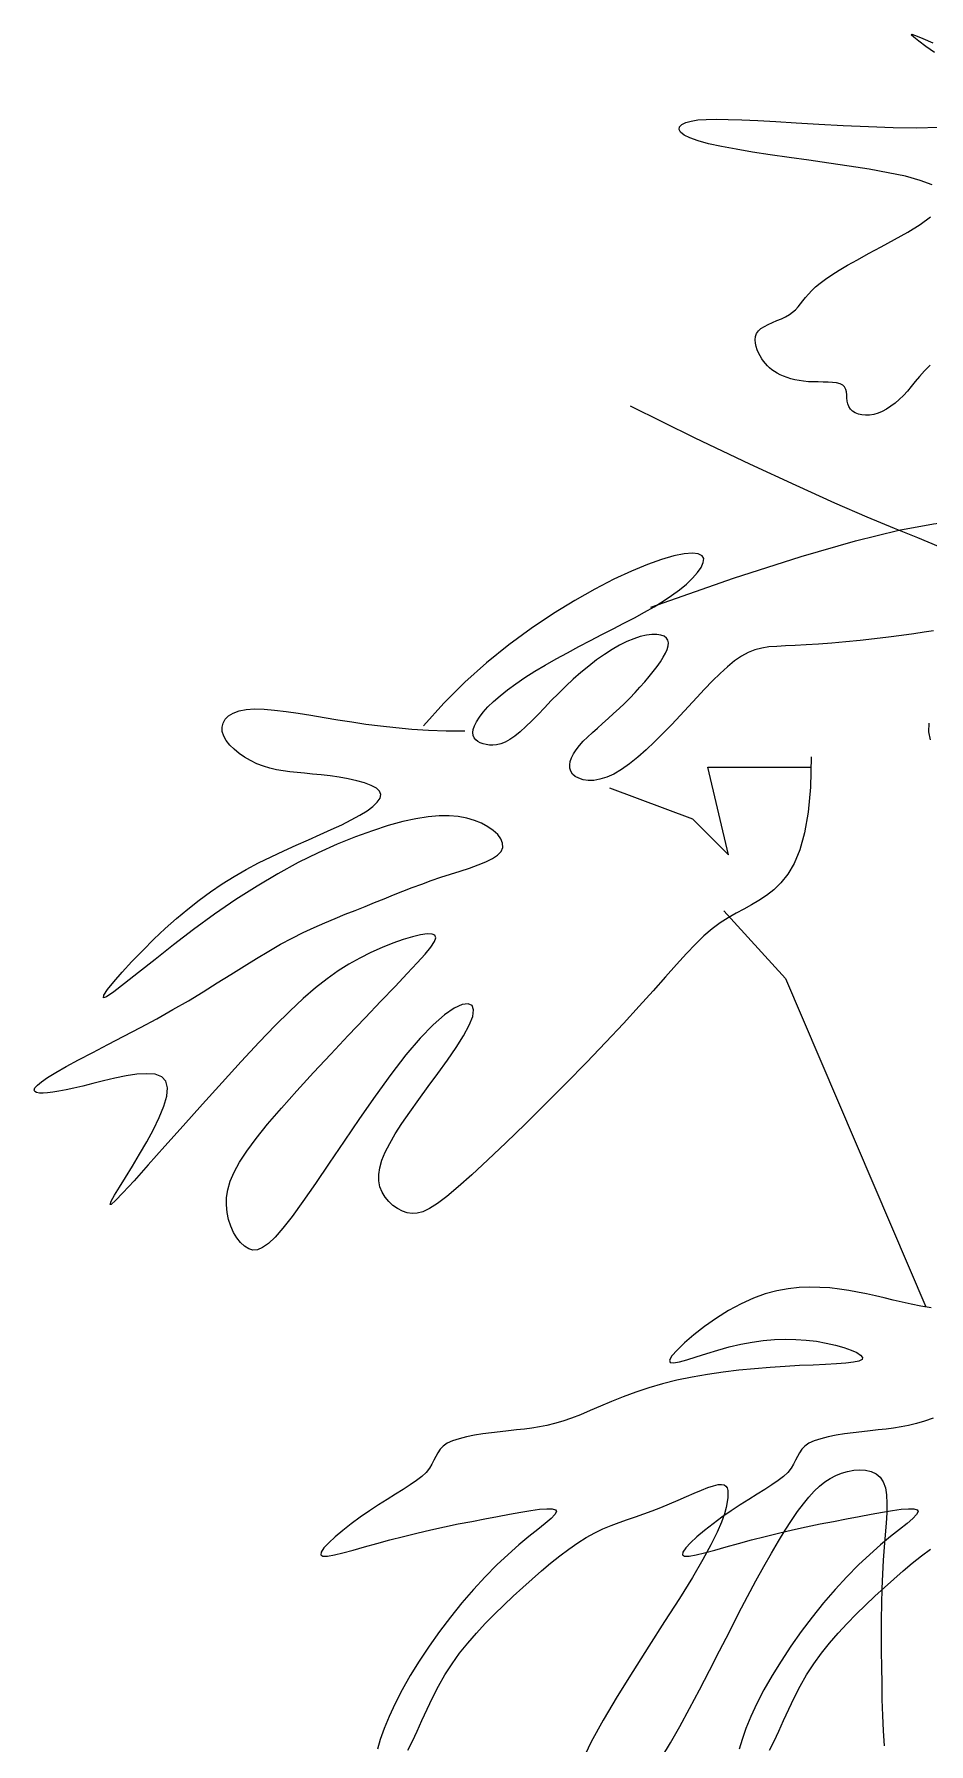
# Model space of a CAD drawing. Extents: x 708 to 987, y 826 to 1497.
# Drawn here: x 721.1 to 796.1, y 1241.3 to 1384.6 of the extents above; entities that cross this region are included whole.
import ezdxf

# ---------------------------------------------------------------- set-up
doc = ezdxf.new("R2010")
doc.units = 0
doc.header["$LTSCALE"] = 0.9
doc.header["$MEASUREMENT"] = 0
doc.layers.add('3', color=3, linetype='CONTINUOUS')
doc.layers.add('7', color=7, linetype='CONTINUOUS')

msp = doc.modelspace()

# ---------------------------------------------------------------- linework, layer by layer
at = {"layer": '3'}
for points in [[(796.56, 1383.05), (795.84, 1383.57), (795.24, 1384.01), (794.82, 1384.33), (794.6, 1384.54), (794.65, 1384.59), (794.98, 1384.48), (795.58, 1384.23), (796.41, 1383.87)], [(796.37, 1371.95), (795.37, 1372.33), (794.12, 1372.68), (792.68, 1372.98), (791.1, 1373.27), (789.42, 1373.53), (787.72, 1373.77), (786.03, 1374.02), (784.38, 1374.25), (782.8, 1374.48), (781.31, 1374.71), (779.94, 1374.94), (778.7, 1375.17), (777.63, 1375.41), (776.75, 1375.65), (776.06, 1375.9), (775.58, 1376.14), (775.28, 1376.38), (775.16, 1376.61), (775.2, 1376.83), (775.39, 1377.02), (775.71, 1377.18), (776.17, 1377.31), (776.74, 1377.4), (777.44, 1377.45), (778.28, 1377.46), (779.27, 1377.45), (780.42, 1377.41), (781.75, 1377.35), (783.26, 1377.26), (784.97, 1377.16), (786.88, 1377.05), (788.92, 1376.94), (791.02, 1376.84), (793.1, 1376.78), (795.08, 1376.75), (796.89, 1376.79)], [(796.2, 1356.85), (795.71, 1356.37), (795.3, 1355.91), (794.94, 1355.48), (794.61, 1355.06), (794.29, 1354.67), (793.96, 1354.3), (793.61, 1353.97), (793.26, 1353.67), (792.91, 1353.4), (792.55, 1353.17), (792.19, 1352.97), (791.83, 1352.83), (791.47, 1352.72), (791.12, 1352.66), (790.79, 1352.65), (790.47, 1352.68), (790.18, 1352.75), (789.92, 1352.85), (789.69, 1353), (789.51, 1353.17), (789.38, 1353.37), (789.29, 1353.6), (789.25, 1353.84), (789.22, 1354.1), (789.21, 1354.35), (789.18, 1354.6), (789.12, 1354.82), (789.03, 1355.02), (788.87, 1355.17), (788.65, 1355.29), (788.36, 1355.36), (788.02, 1355.4), (787.65, 1355.43), (787.24, 1355.43), (786.82, 1355.44), (786.4, 1355.44), (785.99, 1355.46), (785.59, 1355.5), (785.21, 1355.55), (784.86, 1355.63), (784.52, 1355.71), (784.21, 1355.81), (783.91, 1355.93), (783.64, 1356.05), (783.39, 1356.18), (783.15, 1356.32), (782.94, 1356.47), (782.74, 1356.63), (782.56, 1356.8), (782.39, 1356.98), (782.23, 1357.18), (782.08, 1357.39), (781.94, 1357.62), (781.81, 1357.88), (781.7, 1358.14), (781.61, 1358.42), (781.55, 1358.7), (781.53, 1358.97), (781.56, 1359.24), (781.64, 1359.49), (781.8, 1359.72), (782.02, 1359.92), (782.31, 1360.1), (782.63, 1360.27), (782.99, 1360.43), (783.36, 1360.58), (783.73, 1360.74), (784.08, 1360.91), (784.4, 1361.09), (784.67, 1361.28), (784.91, 1361.5), (785.13, 1361.74), (785.34, 1361.99), (785.54, 1362.25), (785.76, 1362.52), (786, 1362.81), (786.27, 1363.1), (786.6, 1363.41), (786.98, 1363.72), (787.43, 1364.05), (787.95, 1364.41), (788.57, 1364.8), (789.28, 1365.22), (790.1, 1365.69), (791.04, 1366.2), (792.09, 1366.77), (793.21, 1367.37), (794.32, 1368.01), (795.35, 1368.65), (796.24, 1369.28)], [(771.07, 1353.44), (776.48, 1350.77), (781.07, 1348.57), (784.94, 1346.78), (788.18, 1345.32), (790.9, 1344.15), (793.19, 1343.19), (795.15, 1342.39), (796.88, 1341.69)], [(772.8, 1336.57), (779.73, 1339), (785.38, 1340.82), (789.94, 1342.13), (793.57, 1343.02), (796.47, 1343.56), (798.82, 1343.85), (800.79, 1343.98), (802.57, 1344.03), (804.3, 1344.07), (805.95, 1344.09), (807.44, 1344.07), (808.7, 1343.96), (809.67, 1343.75), (810.26, 1343.41), (810.41, 1342.9), (810.04, 1342.19)], [(796.47, 1334.58), (795.7, 1334.47), (794.82, 1334.33), (793.81, 1334.2), (792.71, 1334.06), (791.54, 1333.92), (790.33, 1333.78), (789.13, 1333.66), (787.95, 1333.55), (786.83, 1333.46), (785.8, 1333.4), (784.88, 1333.35), (784.07, 1333.32), (783.34, 1333.28), (782.68, 1333.23), (782.08, 1333.13), (781.5, 1332.98), (780.94, 1332.76), (780.38, 1332.46), (779.8, 1332.06), (779.21, 1331.57), (778.59, 1331.01), (777.96, 1330.38), (777.3, 1329.7), (776.64, 1328.98), (775.95, 1328.24), (775.26, 1327.48), (774.55, 1326.73), (773.83, 1325.99), (773.11, 1325.27), (772.4, 1324.6), (771.69, 1323.98), (771, 1323.43), (770.34, 1322.96), (769.7, 1322.58), (769.09, 1322.31), (768.53, 1322.14), (768.01, 1322.05), (767.53, 1322.04), (767.11, 1322.1), (766.75, 1322.22), (766.46, 1322.38), (766.23, 1322.58), (766.08, 1322.81), (766, 1323.07), (765.99, 1323.34), (766.04, 1323.64), (766.15, 1323.95), (766.32, 1324.28), (766.54, 1324.61), (766.81, 1324.96), (767.13, 1325.32), (767.49, 1325.68), (767.89, 1326.05), (768.31, 1326.43), (768.75, 1326.82), (769.21, 1327.22), (769.67, 1327.64), (770.13, 1328.06), (770.59, 1328.5), (771.03, 1328.95), (771.47, 1329.4), (771.88, 1329.86), (772.28, 1330.31), (772.65, 1330.75), (772.99, 1331.18), (773.31, 1331.59), (773.59, 1331.99), (773.83, 1332.36), (774.02, 1332.71), (774.17, 1333.03), (774.25, 1333.32), (774.27, 1333.57), (774.22, 1333.79), (774.1, 1333.97), (773.9, 1334.12), (773.62, 1334.21), (773.28, 1334.26), (772.87, 1334.26), (772.42, 1334.21), (771.91, 1334.1), (771.36, 1333.92), (770.78, 1333.69), (770.17, 1333.38), (769.54, 1333.02), (768.9, 1332.6), (768.25, 1332.14), (767.59, 1331.63), (766.93, 1331.09), (766.29, 1330.52), (765.66, 1329.94), (765.04, 1329.34), (764.45, 1328.74), (763.88, 1328.14), (763.34, 1327.58), (762.81, 1327.04), (762.32, 1326.55), (761.84, 1326.12), (761.4, 1325.75), (760.98, 1325.47), (760.58, 1325.26), (760.22, 1325.11), (759.87, 1325.02), (759.55, 1324.99), (759.26, 1324.99), (758.98, 1325.04), (758.73, 1325.11), (758.49, 1325.2), (758.29, 1325.31), (758.12, 1325.45), (757.99, 1325.62), (757.9, 1325.82), (757.87, 1326.05), (757.91, 1326.32), (758, 1326.62), (758.18, 1326.96), (758.42, 1327.34), (758.75, 1327.76), (759.14, 1328.2), (759.61, 1328.66), (760.16, 1329.14), (760.78, 1329.64), (761.47, 1330.15), (762.24, 1330.67), (763.06, 1331.19), (763.94, 1331.71), (764.86, 1332.23), (765.81, 1332.75), (766.77, 1333.27), (767.73, 1333.77), (768.69, 1334.26), (769.62, 1334.74), (770.54, 1335.21), (771.42, 1335.68), (772.26, 1336.14), (773.07, 1336.6), (773.82, 1337.06), (774.53, 1337.53), (775.18, 1338.01), (775.77, 1338.5), (776.29, 1338.99), (776.7, 1339.46), (777.01, 1339.9), (777.18, 1340.3), (777.22, 1340.63), (777.08, 1340.88), (776.77, 1341.04), (776.27, 1341.09), (775.58, 1341.03), (774.72, 1340.86), (773.69, 1340.56), (772.5, 1340.14), (771.17, 1339.59), (769.7, 1338.91), (768.11, 1338.08), (766.41, 1337.12), (764.62, 1336.02), (762.77, 1334.78), (760.9, 1333.41), (759.03, 1331.9), (757.2, 1330.27), (755.43, 1328.51), (753.75, 1326.62)], [(786.23, 1324.02), (786.16, 1321.49), (785.97, 1319.38), (785.66, 1317.64), (785.27, 1316.22), (784.8, 1315.09), (784.27, 1314.18), (783.69, 1313.47), (783.09, 1312.88), (782.48, 1312.4), (781.85, 1311.98), (781.22, 1311.61), (780.58, 1311.26), (779.93, 1310.91), (779.27, 1310.53), (778.6, 1310.1), (777.93, 1309.6), (777.24, 1309.01), (776.53, 1308.32), (775.77, 1307.53), (774.94, 1306.61), (774.02, 1305.58), (772.98, 1304.41), (771.82, 1303.11), (770.49, 1301.67), (769.01, 1300.09), (767.39, 1298.41), (765.7, 1296.68), (763.98, 1294.95), (762.28, 1293.26), (760.65, 1291.68), (759.13, 1290.23), (757.79, 1288.98), (756.65, 1287.97), (755.69, 1287.17), (754.9, 1286.57), (754.24, 1286.15), (753.69, 1285.89), (753.21, 1285.76), (752.78, 1285.74), (752.37, 1285.81), (751.97, 1285.95), (751.57, 1286.16), (751.18, 1286.42), (750.83, 1286.74), (750.52, 1287.11), (750.27, 1287.52), (750.09, 1287.98), (749.99, 1288.48), (749.99, 1289.01), (750.07, 1289.58), (750.26, 1290.2), (750.53, 1290.88), (750.91, 1291.61), (751.37, 1292.41), (751.93, 1293.29), (752.59, 1294.25), (753.34, 1295.29), (754.13, 1296.38), (754.95, 1297.49), (755.74, 1298.6), (756.47, 1299.66), (757.09, 1300.64), (757.57, 1301.52), (757.86, 1302.25), (757.94, 1302.81), (757.81, 1303.17), (757.49, 1303.33), (756.99, 1303.27), (756.32, 1302.96), (755.5, 1302.4), (754.54, 1301.57), (753.46, 1300.45), (752.27, 1299.04), (751.01, 1297.39), (749.7, 1295.59), (748.39, 1293.71), (747.09, 1291.81), (745.84, 1289.96), (744.68, 1288.25), (743.64, 1286.75), (742.74, 1285.5), (741.96, 1284.52), (741.31, 1283.76), (740.74, 1283.22), (740.26, 1282.88), (739.83, 1282.7), (739.45, 1282.68), (739.09, 1282.78), (738.74, 1283), (738.41, 1283.31), (738.1, 1283.7), (737.83, 1284.16), (737.59, 1284.68), (737.41, 1285.25), (737.28, 1285.84), (737.22, 1286.46), (737.23, 1287.09), (737.33, 1287.74), (737.54, 1288.44), (737.86, 1289.2), (738.33, 1290.04), (738.94, 1290.98), (739.72, 1292.04), (740.68, 1293.24), (741.83, 1294.58), (743.12, 1296.03), (744.52, 1297.56), (745.97, 1299.11), (747.42, 1300.65), (748.84, 1302.14), (750.17, 1303.53), (751.36, 1304.77), (752.38, 1305.85), (753.22, 1306.75), (753.87, 1307.49), (754.35, 1308.08), (754.65, 1308.53), (754.76, 1308.86), (754.7, 1309.07), (754.47, 1309.17), (754.06, 1309.18), (753.5, 1309.1), (752.82, 1308.94), (752.03, 1308.7), (751.17, 1308.4), (750.27, 1308.04), (749.33, 1307.62), (748.4, 1307.15), (747.49, 1306.64), (746.59, 1306.07), (745.66, 1305.41), (744.7, 1304.65), (743.66, 1303.75), (742.55, 1302.71), (741.32, 1301.5), (739.96, 1300.09), (738.46, 1298.48), (736.86, 1296.73), (735.22, 1294.91), (733.61, 1293.1), (732.07, 1291.38), (730.68, 1289.82), (729.49, 1288.49), (728.55, 1287.47), (727.92, 1286.82), (727.57, 1286.51), (727.47, 1286.51), (727.57, 1286.78), (727.85, 1287.27), (728.26, 1287.95), (728.77, 1288.77), (729.35, 1289.7), (729.95, 1290.71), (730.55, 1291.74), (731.11, 1292.78), (731.59, 1293.79), (731.98, 1294.73), (732.22, 1295.57), (732.29, 1296.29), (732.16, 1296.84), (731.81, 1297.21), (731.25, 1297.41), (730.54, 1297.46), (729.72, 1297.41), (728.81, 1297.27), (727.87, 1297.08), (726.93, 1296.85), (726.03, 1296.63), (725.2, 1296.42), (724.45, 1296.25), (723.79, 1296.1), (723.19, 1295.99), (722.68, 1295.9), (722.23, 1295.85), (721.86, 1295.82), (721.55, 1295.83), (721.32, 1295.88), (721.17, 1295.96), (721.12, 1296.09), (721.18, 1296.27), (721.38, 1296.5), (721.72, 1296.79), (722.23, 1297.14), (722.92, 1297.56), (723.8, 1298.06), (724.84, 1298.62), (726.02, 1299.23), (727.29, 1299.9), (728.63, 1300.6), (730.01, 1301.32), (731.39, 1302.07), (732.74, 1302.83), (734.04, 1303.58), (735.28, 1304.33), (736.46, 1305.07), (737.6, 1305.78), (738.7, 1306.47), (739.75, 1307.13), (740.77, 1307.74), (741.76, 1308.31), (742.72, 1308.82), (743.66, 1309.29), (744.57, 1309.72), (745.46, 1310.11), (746.33, 1310.47), (747.18, 1310.82), (748.02, 1311.15), (748.84, 1311.48), (749.64, 1311.8), (750.44, 1312.13), (751.23, 1312.44), (752.01, 1312.76), (752.8, 1313.07), (753.59, 1313.36), (754.38, 1313.65), (755.19, 1313.93), (756, 1314.19), (756.81, 1314.45), (757.59, 1314.7), (758.31, 1314.96), (758.96, 1315.22), (759.51, 1315.49), (759.95, 1315.78), (760.24, 1316.09), (760.38, 1316.43), (760.37, 1316.78), (760.23, 1317.14), (759.96, 1317.5), (759.59, 1317.84), (759.14, 1318.16), (758.6, 1318.45), (758, 1318.69), (757.36, 1318.88), (756.65, 1319.01), (755.89, 1319.07), (755.05, 1319.07), (754.12, 1318.99), (753.11, 1318.83), (752, 1318.59), (750.79, 1318.26), (749.46, 1317.83), (748.03, 1317.31), (746.51, 1316.69), (744.91, 1315.97), (743.25, 1315.15), (741.54, 1314.22), (739.79, 1313.19), (738.01, 1312.06), (736.22, 1310.82), (734.47, 1309.54), (732.79, 1308.25), (731.24, 1307.04), (729.86, 1305.93), (728.69, 1305.01), (727.78, 1304.31), (727.18, 1303.91), (726.92, 1303.83), (726.96, 1304.04), (727.26, 1304.51), (727.79, 1305.16), (728.48, 1305.96), (729.3, 1306.86), (730.21, 1307.8), (731.15, 1308.74), (732.1, 1309.63), (733.04, 1310.47), (733.98, 1311.26), (734.93, 1312.01), (735.89, 1312.71), (736.87, 1313.37), (737.86, 1313.99), (738.88, 1314.58), (739.92, 1315.13), (740.97, 1315.65), (742.03, 1316.15), (743.07, 1316.62), (744.09, 1317.07), (745.08, 1317.5), (746.01, 1317.92), (746.89, 1318.33), (747.69, 1318.73), (748.4, 1319.12), (749.01, 1319.5), (749.5, 1319.87), (749.87, 1320.22), (750.1, 1320.55), (750.16, 1320.86), (750.06, 1321.14), (749.79, 1321.4), (749.36, 1321.63), (748.8, 1321.83), (748.15, 1322.01), (747.43, 1322.17), (746.67, 1322.31), (745.91, 1322.42), (745.16, 1322.51), (744.45, 1322.58), (743.78, 1322.64), (743.15, 1322.7), (742.55, 1322.76), (741.97, 1322.84), (741.41, 1322.94), (740.86, 1323.06), (740.32, 1323.23), (739.78, 1323.44), (739.25, 1323.7), (738.75, 1323.99), (738.28, 1324.3), (737.86, 1324.65), (737.5, 1325.01), (737.21, 1325.38), (737, 1325.75), (736.88, 1326.13), (736.87, 1326.5), (736.95, 1326.85), (737.12, 1327.17), (737.41, 1327.45), (737.79, 1327.69), (738.28, 1327.87), (738.88, 1327.99), (739.58, 1328.04), (740.38, 1328.02), (741.26, 1327.94), (742.22, 1327.83), (743.24, 1327.68), (744.31, 1327.5), (745.42, 1327.32), (746.56, 1327.12), (747.72, 1326.94), (748.91, 1326.77), (750.14, 1326.61), (751.41, 1326.47), (752.75, 1326.35), (754.15, 1326.26), (755.64, 1326.21), (757.21, 1326.19)], [(796.22, 1325.45), (796.08, 1326.12), (796.12, 1326.84)], [(769.34, 1321.43), (776.27, 1318.83), (779.3, 1315.8), (777.57, 1323.16), (786.23, 1323.16)], [(796.27, 1277.83), (795.43, 1277.98), (794.62, 1278.14), (793.85, 1278.31), (793.09, 1278.49), (792.35, 1278.67), (791.61, 1278.84), (790.87, 1279), (790.12, 1279.16), (789.37, 1279.29), (788.59, 1279.41), (787.79, 1279.5), (786.96, 1279.55), (786.1, 1279.57), (785.21, 1279.53), (784.29, 1279.43), (783.35, 1279.26), (782.37, 1279), (781.38, 1278.64), (780.35, 1278.18), (779.31, 1277.61), (778.28, 1276.96), (777.29, 1276.27), (776.39, 1275.57), (775.61, 1274.9), (774.99, 1274.3), (774.56, 1273.8), (774.36, 1273.45), (774.41, 1273.26), (774.7, 1273.23), (775.18, 1273.31), (775.82, 1273.49), (776.6, 1273.73), (777.47, 1274.01), (778.4, 1274.3), (779.36, 1274.57), (780.32, 1274.79), (781.27, 1274.96), (782.21, 1275.09), (783.14, 1275.17), (784.05, 1275.2), (784.95, 1275.19), (785.82, 1275.13), (786.67, 1275.03), (787.49, 1274.88), (788.27, 1274.71), (788.97, 1274.51), (789.57, 1274.29), (790.04, 1274.08), (790.37, 1273.87), (790.53, 1273.68), (790.49, 1273.51), (790.23, 1273.38), (789.78, 1273.28), (789.14, 1273.21), (788.35, 1273.14), (787.42, 1273.09), (786.38, 1273.04), (785.24, 1272.99), (784.04, 1272.92), (782.78, 1272.84), (781.49, 1272.73), (780.17, 1272.6), (778.85, 1272.45), (777.54, 1272.26), (776.24, 1272.03), (774.98, 1271.77), (773.77, 1271.48), (772.61, 1271.14), (771.52, 1270.76), (770.48, 1270.38), (769.5, 1269.98), (768.58, 1269.59), (767.71, 1269.22), (766.9, 1268.88), (766.13, 1268.58), (765.41, 1268.34), (764.73, 1268.14), (764.08, 1267.98), (763.45, 1267.86), (762.82, 1267.76), (762.19, 1267.68), (761.54, 1267.6), (760.86, 1267.53), (760.16, 1267.45), (759.43, 1267.37), (758.71, 1267.27), (758, 1267.15), (757.33, 1267.02), (756.72, 1266.86), (756.18, 1266.69), (755.73, 1266.48), (755.38, 1266.24), (755.13, 1265.98), (754.93, 1265.69), (754.77, 1265.38), (754.61, 1265.06), (754.44, 1264.73), (754.23, 1264.39), (753.95, 1264.04), (753.59, 1263.7), (753.14, 1263.35), (752.61, 1262.99), (752.03, 1262.61), (751.38, 1262.21), (750.69, 1261.78), (749.97, 1261.32), (749.21, 1260.82), (748.44, 1260.29), (747.68, 1259.73), (746.97, 1259.17), (746.33, 1258.64), (745.8, 1258.14), (745.4, 1257.72), (745.16, 1257.37), (745.13, 1257.14), (745.31, 1257.03), (745.7, 1257.03), (746.27, 1257.13), (746.99, 1257.3), (747.84, 1257.53), (748.8, 1257.8), (749.83, 1258.09), (750.92, 1258.39), (752.05, 1258.68), (753.19, 1258.96), (754.35, 1259.22), (755.51, 1259.47), (756.65, 1259.72), (757.78, 1259.94), (758.88, 1260.16), (759.94, 1260.36), (760.95, 1260.55), (761.89, 1260.72), (762.74, 1260.86), (763.47, 1260.95), (764.08, 1261), (764.52, 1260.99), (764.8, 1260.91), (764.88, 1260.76), (764.75, 1260.52), (764.43, 1260.19), (763.94, 1259.77), (763.32, 1259.26), (762.57, 1258.66), (761.73, 1257.96), (760.83, 1257.17), (759.88, 1256.29), (758.91, 1255.3), (757.93, 1254.24), (756.96, 1253.1), (756.01, 1251.92), (755.09, 1250.7), (754.21, 1249.47), (753.39, 1248.23), (752.63, 1247.01), (751.96, 1245.82), (751.37, 1244.68), (750.86, 1243.59), (750.45, 1242.58), (750.12, 1241.66), (749.89, 1240.85)], [(796.44, 1268.58), (795.72, 1268.34), (795.04, 1268.14), (794.39, 1267.98), (793.76, 1267.86), (793.13, 1267.76), (792.5, 1267.68), (791.85, 1267.6), (791.17, 1267.53), (790.47, 1267.45), (789.74, 1267.37), (789.02, 1267.27), (788.31, 1267.15), (787.64, 1267.02), (787.03, 1266.86), (786.49, 1266.69), (786.04, 1266.48), (785.7, 1266.24), (785.44, 1265.98), (785.24, 1265.69), (785.08, 1265.38), (784.92, 1265.06), (784.75, 1264.73), (784.54, 1264.39), (784.26, 1264.04), (783.9, 1263.7), (783.45, 1263.35), (782.92, 1262.99), (782.34, 1262.61), (781.69, 1262.21), (781, 1261.78), (780.28, 1261.32), (779.52, 1260.82), (778.75, 1260.29), (778, 1259.73), (777.28, 1259.17), (776.64, 1258.64), (776.11, 1258.14), (775.71, 1257.72), (775.48, 1257.37), (775.44, 1257.14), (775.62, 1257.03), (776.01, 1257.03), (776.58, 1257.13), (777.3, 1257.3), (778.15, 1257.53), (779.11, 1257.8), (780.14, 1258.09), (781.23, 1258.39), (782.36, 1258.68), (783.5, 1258.96), (784.66, 1259.22), (785.82, 1259.47), (786.97, 1259.72), (788.09, 1259.94), (789.19, 1260.16), (790.25, 1260.36), (791.26, 1260.55), (792.2, 1260.72), (793.05, 1260.86), (793.78, 1260.95), (794.39, 1261), (794.84, 1260.99), (795.11, 1260.91), (795.19, 1260.76), (795.06, 1260.52), (794.74, 1260.19), (794.26, 1259.77), (793.63, 1259.26), (792.88, 1258.66), (792.04, 1257.96), (791.14, 1257.17), (790.19, 1256.29), (789.22, 1255.3), (788.24, 1254.24), (787.27, 1253.1), (786.32, 1251.92), (785.4, 1250.7), (784.52, 1249.47), (783.7, 1248.23), (782.95, 1247.01), (782.27, 1245.82), (781.68, 1244.68), (781.17, 1243.59), (780.76, 1242.58), (780.43, 1241.66), (780.2, 1240.85)], [(773.7, 1240.18), (774.44, 1241.38), (775.23, 1242.75), (776.04, 1244.24), (776.88, 1245.82), (777.72, 1247.45), (778.55, 1249.08), (779.37, 1250.68), (780.15, 1252.21), (780.9, 1253.63), (781.6, 1254.95), (782.27, 1256.16), (782.89, 1257.27), (783.49, 1258.28), (784.05, 1259.2), (784.58, 1260.02), (785.09, 1260.76), (785.57, 1261.41), (786.04, 1261.97), (786.49, 1262.46), (786.93, 1262.89), (787.38, 1263.24), (787.83, 1263.54), (788.3, 1263.78), (788.78, 1263.98), (789.28, 1264.13), (789.79, 1264.23), (790.3, 1264.26), (790.79, 1264.23), (791.25, 1264.13), (791.66, 1263.93), (792, 1263.65), (792.27, 1263.26), (792.45, 1262.76), (792.54, 1262.15), (792.58, 1261.45), (792.56, 1260.66), (792.51, 1259.78), (792.43, 1258.82), (792.35, 1257.78), (792.27, 1256.68), (792.2, 1255.52), (792.15, 1254.3), (792.12, 1253.04), (792.1, 1251.74), (792.1, 1250.41), (792.1, 1249.07), (792.11, 1247.71), (792.14, 1246.36), (792.16, 1245.01), (792.2, 1243.67), (792.26, 1242.37), (792.33, 1241.12)], [(752.43, 1240.76), (752.82, 1241.51), (753.21, 1242.35), (753.61, 1243.25), (754.04, 1244.19), (754.5, 1245.16), (754.99, 1246.13), (755.53, 1247.08), (756.13, 1248), (756.77, 1248.88), (757.45, 1249.74), (758.17, 1250.56), (758.92, 1251.37), (759.69, 1252.15), (760.47, 1252.91), (761.26, 1253.66), (762.05, 1254.39), (762.84, 1255.1), (763.62, 1255.79), (764.39, 1256.44), (765.16, 1257.06), (765.92, 1257.62), (766.66, 1258.14), (767.38, 1258.59), (768.09, 1258.97), (768.78, 1259.31), (769.47, 1259.6), (770.15, 1259.85), (770.83, 1260.09), (771.51, 1260.33), (772.2, 1260.57), (772.91, 1260.82), (773.63, 1261.11), (774.36, 1261.41), (775.08, 1261.72), (775.78, 1262.02), (776.43, 1262.31), (777.04, 1262.56), (777.58, 1262.77), (778.05, 1262.93), (778.42, 1263.02), (778.71, 1263.04), (778.93, 1263), (779.08, 1262.9), (779.18, 1262.74), (779.23, 1262.53), (779.25, 1262.26), (779.23, 1261.94), (779.19, 1261.57), (779.11, 1261.11), (778.96, 1260.56), (778.71, 1259.87), (778.35, 1259.02), (777.83, 1257.98), (777.15, 1256.73), (776.27, 1255.23), (775.18, 1253.48), (773.94, 1251.54), (772.61, 1249.47), (771.27, 1247.35), (769.97, 1245.26), (768.79, 1243.28), (767.79, 1241.47), (767.05, 1239.91)], [(782.74, 1240.76), (783.13, 1241.51), (783.52, 1242.35), (783.92, 1243.25), (784.35, 1244.19), (784.81, 1245.16), (785.3, 1246.13), (785.84, 1247.08), (786.44, 1248), (787.08, 1248.88), (787.76, 1249.74), (788.48, 1250.56), (789.23, 1251.37), (790, 1252.15), (790.78, 1252.91), (791.57, 1253.66), (792.36, 1254.39), (793.15, 1255.1), (793.93, 1255.79), (794.7, 1256.44), (795.47, 1257.06), (796.23, 1257.62)]]:
    msp.add_lwpolyline(points, dxfattribs=at)
at = {"layer": '7'}
msp.add_lwpolyline([(778.92, 1311.12), (784.08, 1305.45), (795.83, 1277.91)], dxfattribs=at)

doc.saveas('drawing.dxf')
